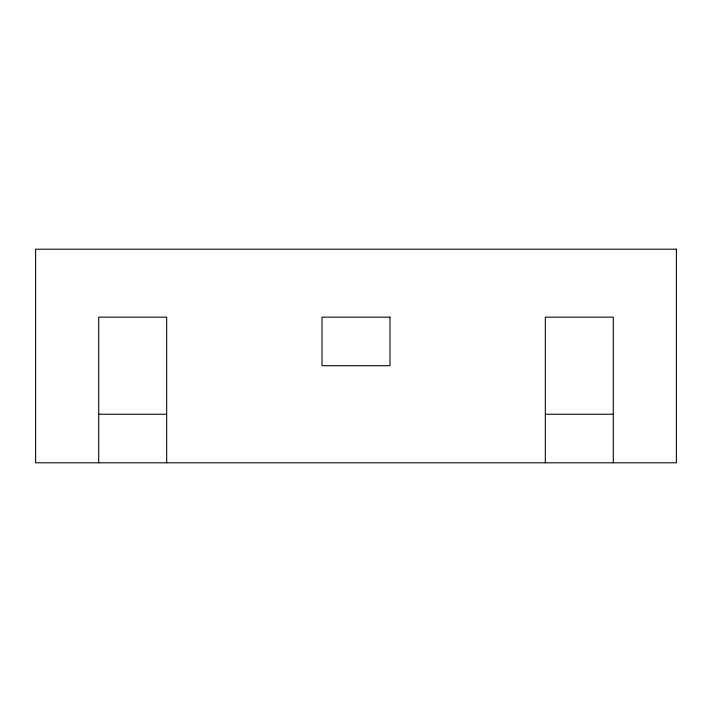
<?xml version="1.0" encoding="UTF-8"?>
<svg xmlns="http://www.w3.org/2000/svg" width="712" height="712" viewBox="0 0 712 712"><rect width="100%" height="100%" fill="white"/><g stroke="black" fill="none" stroke-linecap="round" stroke-linejoin="round"><path stroke-width="1.07" d="M98.71 414.25L166.67 414.25M545.33 414.25L613.29 414.25M613.29 462.8L613.29 317.16L545.33 317.16L545.33 462.8M166.67 462.8L166.67 317.16L98.71 317.16L98.71 462.8M676.4 249.2L35.6 249.2L35.6 462.8L676.4 462.8L676.4 249.2M389.98 317.16L322.02 317.16L322.02 365.71L389.98 365.71L389.98 317.16"/></g></svg>
